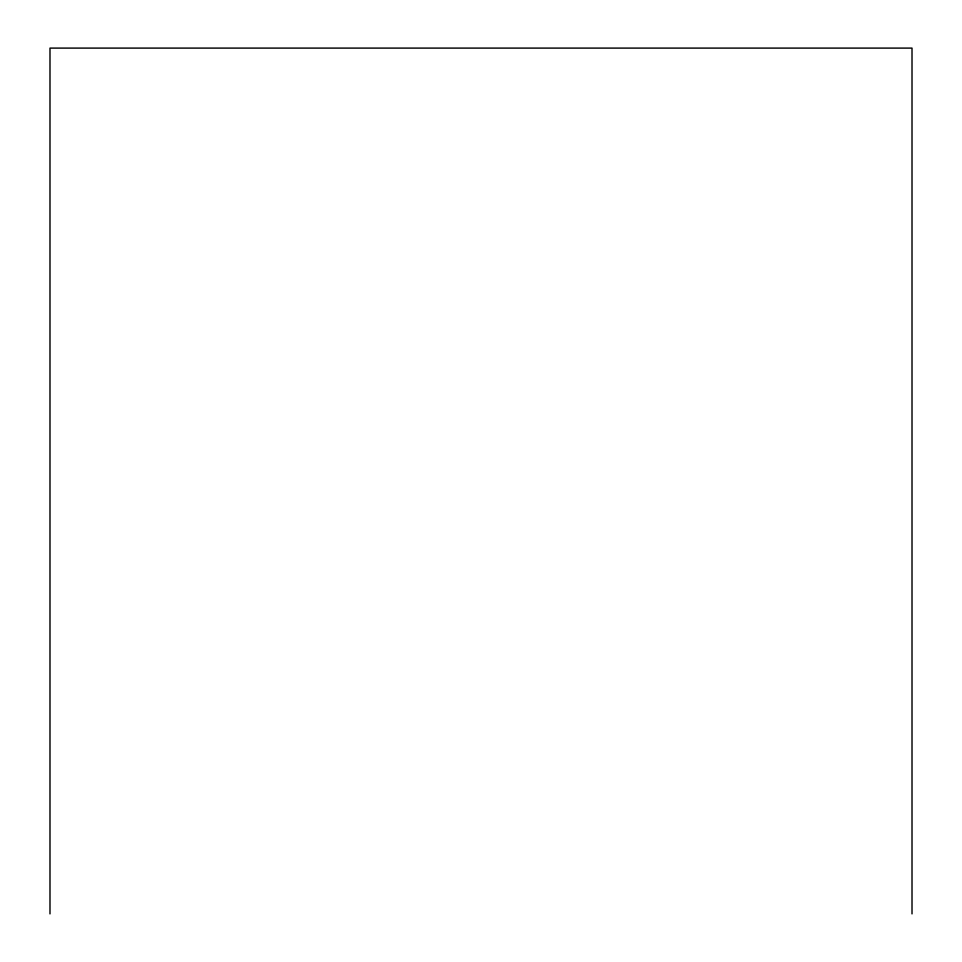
<?xml version="1.0" encoding="UTF-8"?>
<svg xmlns="http://www.w3.org/2000/svg" width="962" height="962" viewBox="0 0 962 962"><rect width="100%" height="100%" fill="white"/><g stroke="black" fill="none" stroke-linecap="round" stroke-linejoin="round"><path stroke-width="1.44" d="M912.012 913.9L912.012 48.1L49.988 48.1L49.988 913.9"/></g></svg>
